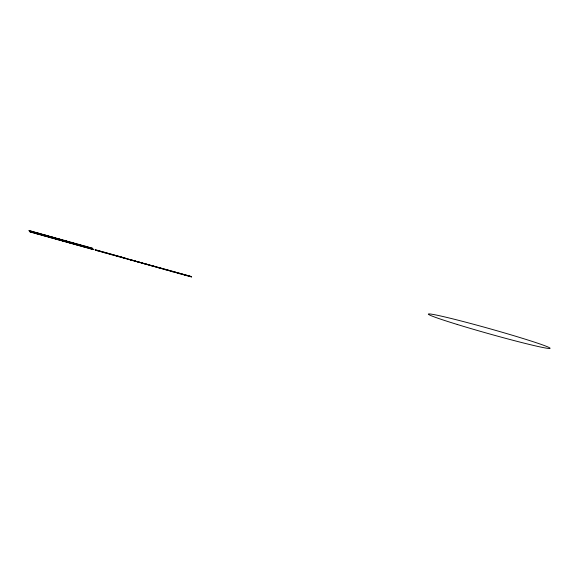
<?xml version="1.0" encoding="UTF-8"?>
<svg xmlns="http://www.w3.org/2000/svg" width="579" height="579" viewBox="0 0 579 579"><rect width="100%" height="100%" fill="white"/><g stroke="black" fill="none" stroke-linecap="round" stroke-linejoin="round"><path stroke-width="0.87" d="M29.145 230.782L92.51 248.449M29.819 231.68L93.19 249.354M95.238 249.918L191.475 276.755M188.935 275.843L189.34 276.364M186.59 275.191L186.995 275.705M184.238 274.533L184.643 275.054M181.893 273.881L182.298 274.395M177.196 272.571L177.601 273.093M174.851 271.913L175.256 272.434M170.154 270.603L170.559 271.124M167.809 269.952L168.214 270.473M165.456 269.3L165.862 269.814M163.112 268.642L163.517 269.163M160.759 267.99L161.165 268.504M158.414 267.332L158.82 267.853M156.069 266.68L156.475 267.201M153.717 266.022L154.123 266.543M151.372 265.37L151.778 265.891M149.02 264.712L149.433 265.233M146.675 264.06L147.08 264.581M144.33 263.409L144.736 263.923M141.978 262.75L142.383 263.271M139.633 262.099L140.038 262.613M137.288 261.44L137.693 261.961M134.936 260.789L135.341 261.31M132.591 260.13L132.996 260.651M130.239 259.479L130.644 260M128.089 259.081L191.28 276.494L191.671 277.008L95.434 250.179L95.043 249.665L125.549 258.169L125.954 258.69M123.197 257.517L123.602 258.031M118.5 256.207L118.912 256.721M116.155 255.549L116.56 256.07M113.81 254.898L114.215 255.419M111.457 254.239L111.863 254.76M109.113 253.588L109.518 254.109M106.768 252.929L107.173 253.45M104.415 252.278L104.821 252.799M102.07 251.619L102.476 252.14M99.718 250.968L100.124 251.489M97.373 250.316L97.779 250.83M89.969 247.537L90.375 248.058M90.642 248.434L91.055 248.956M87.624 246.886L88.03 247.399M88.297 247.783L88.703 248.304M85.272 246.227L85.685 246.748M85.953 247.132L86.358 247.646M82.927 245.576L83.333 246.097M83.6 246.473L84.006 246.994M80.582 244.917L80.988 245.438M81.255 245.822L81.661 246.336M79.316 245.684L78.925 245.17L79.294 245.677M75.885 243.607L76.29 244.128M76.558 244.512L76.964 245.033M73.54 242.956L73.946 243.477M74.213 243.853L74.619 244.374M71.883 243.209L72.266 243.723L71.861 243.202M68.843 241.646L69.248 242.167M69.516 242.543L69.921 243.064M66.491 240.994L66.896 241.508M67.171 241.892L67.577 242.413M64.551 240.857L64.168 240.343L64.53 240.85M64.841 241.24L65.224 241.754L64.819 241.24M61.801 239.684L62.206 240.205M62.474 240.582L62.879 241.103M59.449 239.026L59.854 239.547M60.122 239.93L60.534 240.444M57.104 238.374L57.509 238.895M57.777 239.272L58.182 239.793M54.752 237.716L55.164 238.237M55.432 238.62L55.837 239.141M52.407 237.064L52.812 237.585M53.08 237.962L53.485 238.483M50.062 236.406L50.467 236.927M50.735 237.31L51.14 237.831M47.71 235.754L48.115 236.275M48.383 236.652L48.795 237.173M45.365 235.103L45.77 235.617M46.038 236L46.443 236.522M43.012 234.444L43.425 234.965M43.693 235.349L44.098 235.863M40.668 233.793L41.073 234.314M41.341 234.69L41.746 235.212M38.323 233.134L38.728 233.655M38.996 234.039L39.401 234.553M35.97 232.483L36.376 233.004M36.651 233.38L37.056 233.902M33.625 231.824L34.031 232.345M34.299 232.729L34.704 233.25M31.28 231.173L31.686 231.694M31.954 232.07L32.359 232.592M92.322 248.196L28.95 230.522L29.334 231.035L92.705 248.709L92.322 248.196M92.995 249.093L29.623 231.426L30.007 231.94L93.378 249.607L92.995 249.093M179.953 273.744L179.562 273.23L179.931 273.737M172.904 271.783L172.52 271.269L172.889 271.775M121.257 257.38L120.873 256.866L121.235 257.373M78.635 244.787L78.252 244.273L78.621 244.779M71.593 242.818L71.21 242.304L71.572 242.818M457.258 324.472A63.176 2.533 15.7 0 0 550.05 348.348A63.176 2.533 15.7 0 0 460.45 320.809A63.176 2.533 15.7 0 0 457.258 324.472"/></g></svg>
